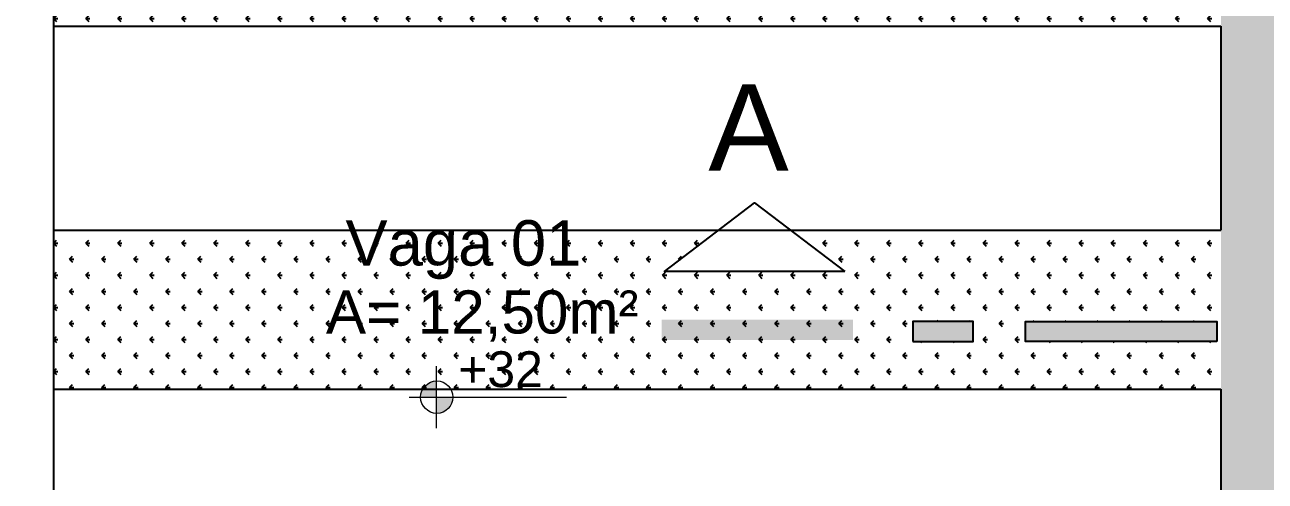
# Model space of a CAD drawing. Extents: x -165 to 197, y 154 to 653.
# Drawn here: x 96.2 to 101.67, y 483.72 to 485.73 of the extents above; entities that cross this region are included whole.
import ezdxf
from ezdxf.enums import TextEntityAlignment as Align

# ---------------------------------------------------------------- set-up
doc = ezdxf.new("R2010")
doc.units = 0
doc.header["$MEASUREMENT"] = 0
doc.header["$PDMODE"] = 3
doc.header["$PDSIZE"] = 0.1
doc.layers.get('0').update_dxf_attribs({"linetype": 'CONTINUOUS'})
doc.layers.get('DEFPOINTS').update_dxf_attribs({"linetype": 'CONTINUOUS'})
for name, color, linetype in [('AIT-VEGETAÇÃO 25', 92, 'CONTINUOUS'), ('COTA', 1, 'CONTINUOUS'), ('LINHA CORTE', 7, 'CONTINUOUS'), ('TEXTO', 190, 'CONTINUOUS')]:
    doc.layers.add(name, color=color, linetype=linetype)
doc.layers.add('COTA de NIVEL', color=12, linetype='CONTINUOUS', lineweight=20)
doc.layers.add('FININHA', color=251, linetype='CONTINUOUS', lineweight=25)
doc.styles.add('ARIAL', font='ARIAL.TTF', dxfattribs={"height": 0.18})
doc.dimstyles.new('Copy of ISO-25', dxfattribs={"dimtxt": 0.18, "dimasz": 0.06, "dimexe": 0.06, "dimexo": 0.06, "dimgap": 0.05, "dimtad": 1, "dimdec": 0, "dimlfac": 100, "dimdsep": 46, "dimtxsty": 'ARIAL', "dimblk1": 'OBLIQUE', "dimblk2": 'OBLIQUE', "dimsah": 1, "dimcen": 2.5, "dimdle": 0.06, "dimclrd": 256, "dimclre": 256, "dimclrt": 256, "dimadec": 0, "dimazin": 0, "dimtfac": 1, "dimtdec": 0, "dimtmove": 1, "dimatfit": 3, "dimldrblk": 'OBLIQUE', "dimfxl": 0, "dimtolj": 1, "dimtzin": 0, "dimlwd": -1, "dimlwe": -1, "dimarcsym": 0})
pattern_1 = [(360, (-13.70296, 1.53245), (0.070710678, 0.070710678), [0.01875, -0.122671356]), (315, (-13.70296, 1.53245), (0.070710678, 0.070710678), [0.01875, -0.08125]), (45, (-13.70296, 1.53245), (-0.070710678, 0.070710678), [0.01875, -0.08125])]

# ---------------------------------------------------------------- blocks, each defined once
blk = doc.blocks.new('_OBLIQUE')
at = {"color": 0, "linetype": 'ByBlock'}
blk.add_line((-0.5, -0.5), (0.5, 0.5), dxfattribs=at)
blk = doc.blocks.new('*D270')
at = {"layer": 'COTA'}
for p, q in [((95.8149, 486.021), (95.8149, 483.2666)), ((96.2635, 485.961), (95.7549, 485.961)), ((96.5135, 483.3266), (95.7549, 483.3266))]:
    blk.add_line(p, q, dxfattribs=at)
at = {"layer": 'DEFPOINTS', "color": 0}
for p in [(96.3235, 485.961), (95.8149, 483.3266), (96.5735, 483.3266)]:
    blk.add_point(p, dxfattribs=at)
at = {"layer": 'COTA', "xscale": 0.06, "yscale": 0.06, "zscale": 0.06}
for p, rotation in [((95.8149, 485.961), 90), ((95.8149, 483.3266), 270)]:
    blk.add_blockref('_OBLIQUE', p, dxfattribs=dict(at, rotation=rotation))
at = {"layer": 'COTA', "insert": (95.673, 484.6438), "char_height": 0.18, "attachment_point": 5, "rotation": 90, "style": 'ARIAL'}
blk.add_mtext('\\A1;263', dxfattribs=at)

msp = doc.modelspace()

# ---------------------------------------------------------------- hatches: boundary and pattern name
at = {"layer": 'AIT-VEGETAÇÃO 25'}
h = msp.add_hatch(dxfattribs=at)
h.set_pattern_fill('GRASS', color=256, scale=0.1, angle=-90, style=0)
h.set_pattern_definition([(360, (96.323495, 476.92659), (0.07071068, 0.07071068), [0.01875, -0.12267136]), (315, (96.3235, 476.92659), (0.0707107, 0.0707107), [0.01875, -0.08125]), (45, (96.3235, 476.92659), (-0.0707107, 0.0707107), [0.01875, -0.08125])])
h.paths.add_polyline_path([(103.3622, 485.961), (101.4735, 485.961), (101.4735, 485.7266), (101.4735, 484.8266), (101.4735, 484.1266), (101.4735, 483.2266), (101.4735, 482.3266), (96.3235, 482.3266), (96.3235, 481.6266), (97.4053, 481.6266, -0.256039), (97.4738, 481.6266), (101.4735, 481.6266), (101.4735, 479.8266), (96.3235, 479.8266), (96.3235, 479.1266), (101.4735, 479.1266), (101.4735, 478.2266), (101.4735, 476.9266), (103.3625, 476.9266), (103.3628, 478.4757), (103.3622, 478.4757), (103.3622, 484.3205), (103.3233, 484.3205), (103.3233, 484.4092), (103.3622, 484.4092), (103.3622, 484.711), (103.3622, 484.711)])
h = msp.add_hatch(dxfattribs=at)
h.set_pattern_fill('GRASS', color=256, scale=0.1, angle=-90, style=0)
h.set_pattern_definition(pattern_1)
h.paths.add_polyline_path([(101.4735, 485.961), (96.3235, 485.961), (96.3235, 485.7266), (101.4735, 485.7266)])
h = msp.add_hatch(dxfattribs=at)
h.set_pattern_fill('GRASS', color=256, scale=0.1, angle=-90, style=0)
h.set_pattern_definition(pattern_1)
h.paths.add_polyline_path([(101.4735, 484.8266), (99.5749, 484.8266), (99.8134, 484.6443), (99.0187, 484.6443), (99.2573, 484.8266), (96.3235, 484.8266), (96.3235, 484.1266), (101.4735, 484.1266)])
h.paths.add_polyline_path([(100.6111, 484.4245), (101.4551, 484.4245), (101.4551, 484.3358), (100.6111, 484.3358)], flags=16)
h.paths.add_polyline_path([(100.3808, 484.4245), (100.3808, 484.3358), (100.1142, 484.3358), (100.1142, 484.4245)], flags=16)
at = {"layer": 'COTA de NIVEL', "linetype": 'Continuous'}
h = msp.add_hatch(color=256, dxfattribs=at)
h.paths.add_polyline_path([(98.0135, 484.0909), (98.0135, 484.1622, 0.414214), (97.9422, 484.0909)])
h.paths.add_polyline_path([(98.0135, 484.0909), (98.0135, 484.0196, 0.414214), (98.0848, 484.0909)])
at = {"layer": 'LINHA CORTE'}
for points in [[(99.8506, 484.4322), (99.8506, 484.3434), (99.0066, 484.3434), (99.0066, 484.4322)], [(100.3808, 484.4245), (100.3808, 484.3358), (100.1142, 484.3358), (100.1142, 484.4245)], [(101.4556, 484.4245), (101.4556, 484.3358), (100.6115, 484.3358), (100.6115, 484.4245)]]:
    msp.add_hatch(color=256, dxfattribs=at).paths.add_polyline_path(points)

# ---------------------------------------------------------------- linework, layer by layer
at = {"layer": 'COTA de NIVEL', "linetype": 'Continuous'}
for p, q in [((98.011, 484.2276), (98.011, 483.9542)), ((97.8916, 484.0909), (98.5863, 484.0909))]:
    msp.add_line(p, q, dxfattribs=at)
msp.add_circle((98.0135, 484.0909), 0.0713, dxfattribs=at)
at = {"layer": 'FININHA'}
for p, q in [((96.3235, 475.2357), (96.3235, 486.7619)), ((96.3235, 485.7266), (101.4735, 485.7266)), ((101.4735, 485.7266), (101.4735, 484.8266)), ((101.4735, 485.7266), (101.4735, 484.8266)), ((96.3235, 484.8266), (101.4735, 484.8266)), ((96.3235, 484.1266), (101.4735, 484.1266)), ((96.3235, 484.1266), (101.4735, 484.1266)), ((101.4735, 484.1266), (101.4735, 483.2266)), ((101.4735, 484.1266), (101.4735, 483.2266))]:
    msp.add_line(p, q, dxfattribs=at)
at = {"layer": 'LINHA CORTE'}
for points in [[(99.8134, 484.6443), (99.0187, 484.6443), (99.4161, 484.948)], [(100.1142, 484.3358), (100.3808, 484.3358), (100.3808, 484.4245), (100.1142, 484.4245)], [(101.4551, 484.3358), (100.6111, 484.3358), (100.6111, 484.4245), (101.4551, 484.4245)]]:
    msp.add_lwpolyline(points, close=True, dxfattribs=at)

# ---------------------------------------------------------------- texts
at = {"layer": 'COTA de NIVEL', "linetype": 'Continuous', "style": 'ARIAL'}
msp.add_text('+32', height=0.1578, dxfattribs=at).set_placement((98.4818, 484.2931, 823.4677), align=Align.TOP_RIGHT)
at = {"layer": 'TEXTO', "style": 'ARIAL'}
msp.add_text('A', height=0.3809, dxfattribs=at).set_placement((99.2119, 485.0887))
at = {"layer": 'TEXTO', "attachment_point": 3, "style": 'ARIAL'}
for s, insert, char_height, width in [('Vaga 01', (98.6513, 484.8707), 0.2, 2.585683), ('{\\fArial|b0|i0|c238|p34;A= 12,}50{\\fArial|b0|i0|c238|p34;m²}', (98.9039, 484.5614, -823.4677), 0.19, 8.597912)]:
    msp.add_mtext(s, dxfattribs=dict(at, insert=insert, char_height=char_height, width=width))

# ---------------------------------------------------------------- dimensions: what is measured, and where the dimension line sits
at = {"layer": 'COTA'}
dim = msp.add_linear_dim(base=(95.8149, 483.3266), p1=(96.3235, 485.961), p2=(96.5735, 483.3266), angle=90, dimstyle='Copy of ISO-25', dxfattribs=at)
dim.commit()
dim.dimension.update_dxf_attribs({"geometry": '*D270', "text_midpoint": (95.673, 484.6438)})

doc.saveas('drawing.dxf')
